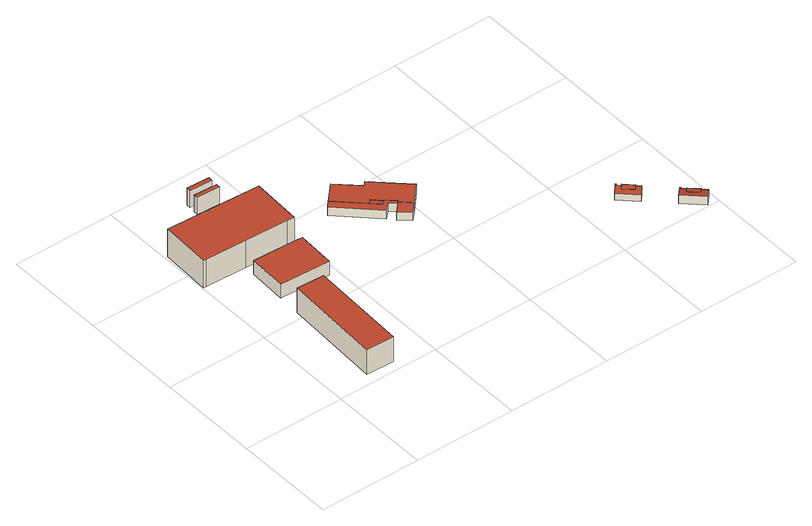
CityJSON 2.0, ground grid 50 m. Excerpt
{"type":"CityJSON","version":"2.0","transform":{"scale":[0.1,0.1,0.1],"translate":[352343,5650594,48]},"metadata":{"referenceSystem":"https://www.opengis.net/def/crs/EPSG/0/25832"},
"CityObjects":{
"building1":{"type":"Building","attributes":{"Geometrietyp2DReferenz":"3000","Gemeindeschluessel":"05315000","function":"31001_2020","roofType":"1000","measuredHeight":13.35,"storeysAboveGround":4},"address":[{"country":"Germany","locality":"Köln","thoroughfareNumber":"1","thoroughfareName":"Am Coloneum"}],"geometry":[{"type":"Solid","lod":"2","boundaries":[[[[0,1,2,3]],[[4,5,1,0]],[[6,7,5,4]],[[3,2,7,6]],[[4,0,3,6]],[[1,5,7,2]]]],"semantics":{"surfaces":[{"type":"WallSurface"},{"type":"RoofSurface"},{"type":"GroundSurface"}],"values":[[0,0,0,0,1,2]]}}]},
"building2":{"type":"Building","attributes":{"Geometrietyp2DReferenz":"3000","Gemeindeschluessel":"05315000","function":"31001_2100","roofType":"1000","measuredHeight":14.74,"storeysAboveGround":1},"address":[{"country":"Germany","locality":"Köln","thoroughfareNumber":"1","thoroughfareName":"Am Coloneum"}],"geometry":[{"type":"Solid","lod":"2","boundaries":[[[[8,9,10,11]],[[12,13,9,8]],[[14,15,13,12]],[[16,17,15,14]],[[18,19,17,16]],[[20,21,19,18]],[[11,10,21,20]],[[18,16,14,12,8,11,20]],[[9,13,15,17,19,21,10]]]],"semantics":{"surfaces":[{"type":"WallSurface"},{"type":"RoofSurface"},{"type":"GroundSurface"}],"values":[[0,0,0,0,0,0,0,1,2]]}}]},
"building3":{"type":"Building","attributes":{"Geometrietyp2DReferenz":"3000","Gemeindeschluessel":"05315000","function":"31001_2100","roofType":"1000","measuredHeight":7.54,"storeysAboveGround":1},"address":[{"country":"Germany","locality":"Köln","thoroughfareNumber":"1","thoroughfareName":"Am Coloneum"}],"geometry":[{"type":"Solid","lod":"2","boundaries":[[[[22,23,24,25]],[[26,27,23,22]],[[28,29,27,26]],[[30,31,29,28]],[[32,33,31,30]],[[25,24,33,32]],[[30,28,26,22,25,32]],[[23,27,29,31,33,24]]]],"semantics":{"surfaces":[{"type":"WallSurface"},{"type":"RoofSurface"},{"type":"GroundSurface"}],"values":[[0,0,0,0,0,0,1,2]]}}]},
"building4":{"type":"Building","attributes":{"Geometrietyp2DReferenz":"3000","Gemeindeschluessel":"05315000","function":"31001_2112","roofType":"9999","measuredHeight":9},"address":[{"country":"Germany","locality":"Köln","thoroughfareNumber":"1","thoroughfareName":"Am Coloneum"}],"geometry":[{"type":"Solid","lod":"2","boundaries":[[[[34,35,36,37]],[[35,38,39,36]],[[34,40,38,35]],[[37,41,40,34]],[[36,39,41,37]],[[38,40,41,39]]]],"semantics":{"surfaces":[{"type":"RoofSurface"},{"type":"WallSurface"},{"type":"GroundSurface"}],"values":[[0,1,1,1,1,2]]}}]},
"building5":{"type":"Building","attributes":{"Geometrietyp2DReferenz":"3000","Gemeindeschluessel":"05315000","function":"31001_2112","roofType":"9999","measuredHeight":9},"address":[{"country":"Germany","locality":"Köln","thoroughfareNumber":"1","thoroughfareName":"Am Coloneum"}],"geometry":[{"type":"Solid","lod":"2","boundaries":[[[[42,43,44,45]],[[43,46,47,44]],[[42,48,46,43]],[[45,49,48,42]],[[44,47,49,45]],[[46,48,49,47]]]],"semantics":{"surfaces":[{"type":"RoofSurface"},{"type":"WallSurface"},{"type":"GroundSurface"}],"values":[[0,1,1,1,1,2]]}}]},
"building6":{"type":"Building","attributes":{"Geometrietyp2DReferenz":"3000","Gemeindeschluessel":"05315000","function":"51009_1610","roofType":"1000","measuredHeight":4.58},"geometry":[{"type":"Solid","lod":"2","boundaries":[[[[50,51,52,53]],[[54,55,51,50]],[[56,57,55,54]],[[58,59,57,56]],[[60,61,59,58]],[[62,63,61,60]],[[64,65,63,62]],[[66,67,65,64]],[[68,69,67,66]],[[53,52,69,68]],[[66,64,62,60,58,56,54,50,53,68]],[[51,55,57,59,61,63,65,67,69,52]]]],"semantics":{"surfaces":[{"type":"WallSurface"},{"type":"RoofSurface"},{"type":"GroundSurface"}],"values":[[0,0,0,0,0,0,0,0,0,0,1,2]]}}]},
"building7":{"type":"Building","attributes":{"Geometrietyp2DReferenz":"3000","Gemeindeschluessel":"05315000","function":"51009_1610","roofType":"1000","measuredHeight":4.64},"geometry":[{"type":"Solid","lod":"2","boundaries":[[[[62,63,70,71]],[[60,61,63,62]],[[58,59,61,60]],[[71,70,59,58]],[[60,62,71,58]],[[63,61,59,70]]]],"semantics":{"surfaces":[{"type":"WallSurface"},{"type":"RoofSurface"},{"type":"GroundSurface"}],"values":[[0,0,0,0,1,2]]}}]},
"building8":{"type":"Building","attributes":{"Geometrietyp2DReferenz":"3000","Gemeindeschluessel":"05315000","function":"31001_3065","roofType":"1000","measuredHeight":4.75,"storeysAboveGround":1},"address":[{"country":"Germany","locality":"Köln","thoroughfareNumber":"1a","thoroughfareName":"Butzweilerstr."}],"geometry":[{"type":"Solid","lod":"2","boundaries":[[[[72,73,74,75]],[[76,77,73,72]],[[78,79,77,76]],[[80,81,79,78]],[[82,83,81,80]],[[84,85,83,82]],[[86,87,85,84]],[[88,89,87,86]],[[90,91,89,88]],[[92,93,91,90]],[[75,74,93,92]],[[90,88,86,84,82,80,78,76,72,75,92]],[[73,77,79,81,83,85,87,89,91,93,74]]]],"semantics":{"surfaces":[{"type":"WallSurface"},{"type":"RoofSurface"},{"type":"GroundSurface"}],"values":[[0,0,0,0,0,0,0,0,0,0,0,1,2]]}}]},
"building9":{"type":"Building","attributes":{"Geometrietyp2DReferenz":"3000","Gemeindeschluessel":"05315000","function":"31001_3065","roofType":"1000","measuredHeight":4.35,"storeysAboveGround":1},"address":[{"country":"Germany","locality":"Köln","thoroughfareNumber":"1a","thoroughfareName":"Butzweilerstr."}],"geometry":[{"type":"Solid","lod":"2","boundaries":[[[[94,95,96,97]],[[98,99,95,94]],[[100,101,99,98]],[[97,96,101,100]],[[98,94,97,100]],[[95,99,101,96]]]],"semantics":{"surfaces":[{"type":"WallSurface"},{"type":"RoofSurface"},{"type":"GroundSurface"}],"values":[[0,0,0,0,1,2]]}}]},
"building10":{"type":"Building","attributes":{"Gemeindeschluessel":"05315000","Geometrietyp2DReferenz":"3000","function":"31001_2000"},"address":[{"country":"Germany","locality":"Köln","thoroughfareNumber":"1a","thoroughfareName":"Butzweilerstr."}],"children":["building10-1","building10-2"]},
"building10-1":{"type":"BuildingPart","attributes":{"roofType":"1000","measuredHeight":3.59},"parents":["building10"],"geometry":[{"type":"MultiSurface","lod":"2","boundaries":[[[102,103,104,105]],[[106,107,103,102]],[[108,109,107,106]],[[110,111,109,108]],[[112,113,111,110]],[[114,115,116,117]],[[105,104,115,114]],[[117,118,119,112,110,108,106,102,105,114]],[[103,107,109,111,113,120,121,116,115,104]],[[122,123,120,113]],[[112,119,123,122]],[[123,124,121,120]],[[119,118,124,123]],[[124,125,116,121]],[[118,117,125,124]]],"semantics":{"surfaces":[{"type":"WallSurface"},{"type":"RoofSurface"},{"type":"GroundSurface"},{"type":"ClosureSurface"}],"values":[0,0,0,0,0,0,0,1,2,0,3,0,3,0,3]}}]},
"building10-2":{"type":"BuildingPart","attributes":{"roofType":"1000","measuredHeight":3.46},"address":[{"country":"Germany","locality":"Köln","thoroughfareNumber":"1a","thoroughfareName":"Butzweilerstr."}],"parents":["building10"],"geometry":[{"type":"Solid","lod":"2","boundaries":[[[[126,127,122,112]],[[128,129,127,126]],[[117,125,129,128]],[[117,128,126,112,119,118]],[[122,127,129,125,124,123]],[[112,122,123,119]],[[118,124,125,117]],[[119,123,124,118]]]],"semantics":{"surfaces":[{"type":"WallSurface"},{"type":"RoofSurface"},{"type":"GroundSurface"},{"type":"ClosureSurface"}],"values":[[0,0,0,1,2,3,3,3]]}}]},
"building11":{"type":"Building","attributes":{"Gemeindeschluessel":"05315000","Geometrietyp2DReferenz":"3000","function":"31001_2000"},"address":[{"country":"Germany","locality":"Köln","thoroughfareNumber":"1a","thoroughfareName":"Butzweilerstr."}],"children":["building11-1","building11-2"]},
"building11-1":{"type":"BuildingPart","attributes":{"roofType":"2100","measuredHeight":4.48},"parents":["building11"],"geometry":[{"type":"MultiSurface","lod":"2","boundaries":[[[130,131,132,133]],[[134,135,131,130]],[[136,137,135,134]],[[138,139,137,136]],[[140,141,139,138]],[[142,143,144,145]],[[146,147,143,142]],[[133,132,147,146]],[[142,145,148,149,140,138,136,134,130,133,146]],[[131,135,137,139,141,150,151,144,143,147,132]],[[152,153,150,141]],[[140,149,153,152]],[[153,154,151,150]],[[149,148,154,153]],[[154,155,144,151]],[[148,145,155,154]]],"semantics":{"surfaces":[{"type":"WallSurface"},{"type":"RoofSurface"},{"type":"GroundSurface"},{"type":"ClosureSurface"}],"values":[0,0,0,0,0,0,0,0,1,2,0,3,0,3,0,3]}}]},
"building11-2":{"type":"BuildingPart","attributes":{"roofType":"2100","measuredHeight":3.78},"address":[{"country":"Germany","locality":"Köln","thoroughfareNumber":"1a","thoroughfareName":"Butzweilerstr."}],"parents":["building11"],"geometry":[{"type":"Solid","lod":"2","boundaries":[[[[156,157,152,140]],[[158,159,157,156]],[[145,155,159,158]],[[158,156,140,149,148,145]],[[153,152,157,159,155,154]],[[148,149,153,154]],[[149,140,152,153]],[[145,148,154,155]]]],"semantics":{"surfaces":[{"type":"WallSurface"},{"type":"RoofSurface"},{"type":"GroundSurface"},{"type":"ClosureSurface"}],"values":[[0,0,0,1,2,3,3,3]]}}]}
},
"vertices":[
[340,532,137],[340,532,4],[204,539,4],[204,539,137],[318,48,137],[318,48,4],[182,54,137],[182,54,4],
[479,1128,151],[479,1128,4],[15,1150,4],[15,1150,151],[467,880,151],[467,880,4],[432,882,151],[432,882,4],[221,892,151],[221,892,4],[20,901,151],[20,901,4],[4,902,151],[4,902,4],
[219,840,79],[219,840,4],[210,653,4],[210,653,79],[430,830,79],[430,830,4],[466,828,79],[466,828,4],[457,640,79],[457,640,4],[210,652,79],[210,652,4],
[390,1273,95],[391,1295,95],[278,1301,95],[277,1279,95],[391,1295,5],[278,1301,5],[390,1273,5],[277,1279,5],
[392,1326,95],[393,1348,95],[281,1353,95],[280,1331,95],[393,1348,5],[281,1353,5],[392,1326,5],[280,1331,5],
[858,761,59],[858,761,13],[891,795,13],[891,795,59],[681,930,59],[681,930,13],[707,958,59],[707,958,13],[831,840,59],[831,840,13],[871,801,59],[871,801,13],[887,817,59],[887,817,13],[890,820,59],[890,820,13],[932,780,59],[932,780,13],[920,767,59],[920,767,13],
[847,856,13],[847,856,59],
[889,945,54],[889,945,7],[787,1042,7],[787,1042,54],[906,964,54],[906,964,7],[1061,817,54],[1061,817,7],[981,733,54],[981,733,7],[932,780,54],[932,780,7],[890,820,54],[890,820,7],[887,817,54],[887,817,7],[871,801,54],[871,801,7],[831,840,54],[831,840,7],[707,958,54],[707,958,7],
[981,733,52],[981,733,9],[932,780,9],[932,780,52],[938,687,52],[938,687,9],[889,734,52],[889,734,9],
[1665,272,41],[1665,272,5],[1745,195,5],[1745,195,41],[1706,317,41],[1706,317,5],[1710,313,41],[1710,313,5],[1706,308,41],[1706,308,5],[1721,294,41],[1721,294,5],[1783,237,41],[1783,237,5],[1764,254,5],[1764,254,41],[1748,237,41],[1705,277,41],[1705,277,5],[1748,237,5],[1721,294,7],[1705,277,7],[1748,237,7],[1764,254,7],
[1725,299,41],[1725,299,7],[1769,259,41],[1769,259,7],
[1857,90,50],[1857,90,5],[1946,7,5],[1946,7,50],[1899,135,38],[1899,135,5],[1903,131,38],[1903,131,5],[1899,127,39],[1899,127,5],[1917,111,39],[1917,111,5],[1980,51,39],[1980,51,5],[1960,70,5],[1960,70,39],[1984,48,39],[1984,48,5],[1944,52,44],[1900,92,44],[1900,92,5],[1944,52,5],[1917,111,6],[1900,92,6],[1944,52,6],[1960,70,6],
[1921,115,38],[1921,115,6],[1965,74,38],[1965,74,6]
]}
